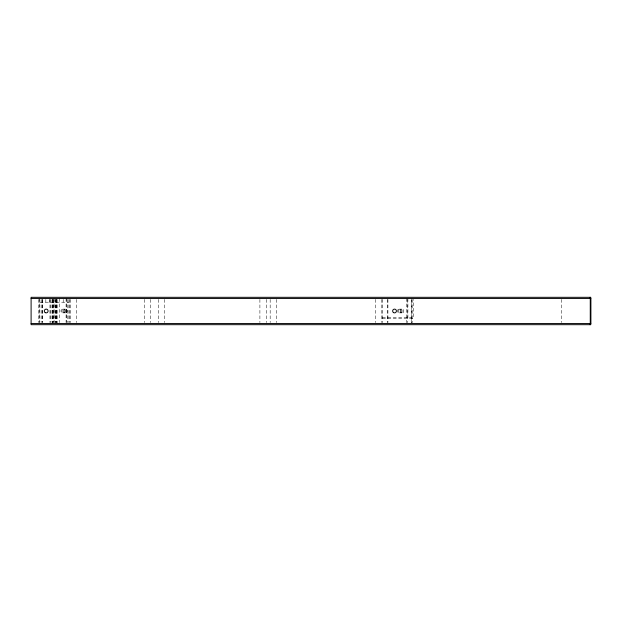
<?xml version="1.0" encoding="UTF-8"?>
<svg xmlns="http://www.w3.org/2000/svg" width="622" height="622" viewBox="0 0 622 622"><rect width="100%" height="100%" fill="white"/><g stroke="black" fill="none" stroke-linecap="round" stroke-linejoin="round"><path stroke-width="0.47" stroke-dasharray="3.11 2.33" d="M406.765 298.436L406.765 322.701M411.678 298.436L411.678 322.701L411.678 299.376M412.192 299.392L412.192 322.701M39.894 302.206L68.879 302.206M62.783 309.118L65.38 309.118M399.293 309.118L401.898 309.118M62.783 312.882L65.38 312.882M399.347 312.882L401.944 312.882M382.305 317.282L411.678 317.282M382.305 318.41L413.28 318.41L413.28 299.392M561.246 299.407L561.246 322.593M407.892 298.436L407.892 318.41M407.27 299.376L407.27 322.701M387.926 299.407L387.926 322.593M387.428 299.376L387.428 322.701M382.305 299.376L382.305 322.701M381.807 299.407L381.807 322.593M375.47 299.407L375.47 322.593M276.292 299.407L276.292 322.593M270.173 299.407L270.173 322.593M266.239 299.407L266.239 322.593M259.903 299.407L259.903 322.593M164.659 299.407L164.659 322.593M158.54 299.407L158.54 322.593M150.664 299.407L150.664 322.593M144.327 299.407L144.327 322.593M76.592 299.407L76.592 322.593M70.473 299.407L70.473 322.593M69.369 299.407L69.369 322.593M68.879 299.376L68.879 322.593M67.192 299.407L67.192 322.593M66.235 298.436L66.235 322.593M66.087 298.436L66.087 322.593M63.211 299.376L63.211 302.206M59.494 298.436L59.494 322.593M57.185 299.407L57.185 323.564M56.695 299.376L56.695 322.593M56.439 299.407L56.439 322.593M56.081 299.407L56.081 322.593M55.296 299.407L55.296 322.593M55.148 299.376L55.148 323.564M54.052 298.436L54.052 322.593M53.904 299.407L53.904 322.593M53.158 299.407L53.158 322.593M52.8 299.407L52.8 322.593M52.512 299.376L52.512 323.564M52.023 299.407L52.023 322.593M50.786 299.407L50.786 322.593M49.962 299.407L49.962 322.593M49.604 299.376L49.604 302.206M45.834 299.376L45.834 302.206M42.685 299.407L42.685 322.593M42.537 299.376L42.537 322.593M41.542 299.407L41.542 322.593M39.894 299.376L39.894 322.593M39.404 298.436L39.404 322.593M38.261 299.407L38.261 322.593M401.602 312.314A1.882 1.819 -90 0 0 400.747 309.173A1.882 1.819 -90 0 0 398.546 311.513A1.882 1.819 -90 0 0 401.602 312.314M398.018 309.686A1.882 1.819 90 0 0 398.873 312.827A1.882 1.819 90 0 0 401.073 310.487A1.882 1.819 90 0 0 398.018 309.686M65.038 312.33A1.882 1.819 -90 0 0 64.221 309.181A1.882 1.819 -90 0 0 61.998 311.49A1.882 1.819 -90 0 0 65.038 312.33M64.074 312.33A1.882 1.819 -90 0 0 63.257 309.181A1.882 1.819 -90 0 0 61.026 311.49A1.882 1.819 -90 0 0 64.074 312.33M403.227 312.314A1.882 1.819 -90 0 0 402.372 309.173A1.882 1.819 -90 0 0 400.171 311.513A1.882 1.819 -90 0 0 403.227 312.314M66.663 312.33A1.882 1.819 -90 0 0 65.846 309.181A1.882 1.819 -90 0 0 63.623 311.49A1.882 1.819 -90 0 0 66.663 312.33"/><path stroke-width="0.93" d="M31.1 298.436L590.9 298.436L590.9 323.564L31.1 323.564M590.76 298.436L590.76 297.308L31.1 297.308L31.1 324.692L590.76 324.692L590.76 323.564M590.262 298.436L590.262 323.564M590.115 297.308L590.115 298.436M590.115 323.564L590.115 324.692M393.57 312.617A1.882 1.882 0 0 0 396.416 311.023A1.882 1.882 0 0 0 393.609 309.359A1.882 1.882 0 0 0 393.57 312.617M45.258 312.633A1.882 1.882 0 0 0 48.088 311A1.882 1.882 0 0 0 45.258 309.367A1.882 1.882 0 0 0 45.258 312.633"/></g></svg>
